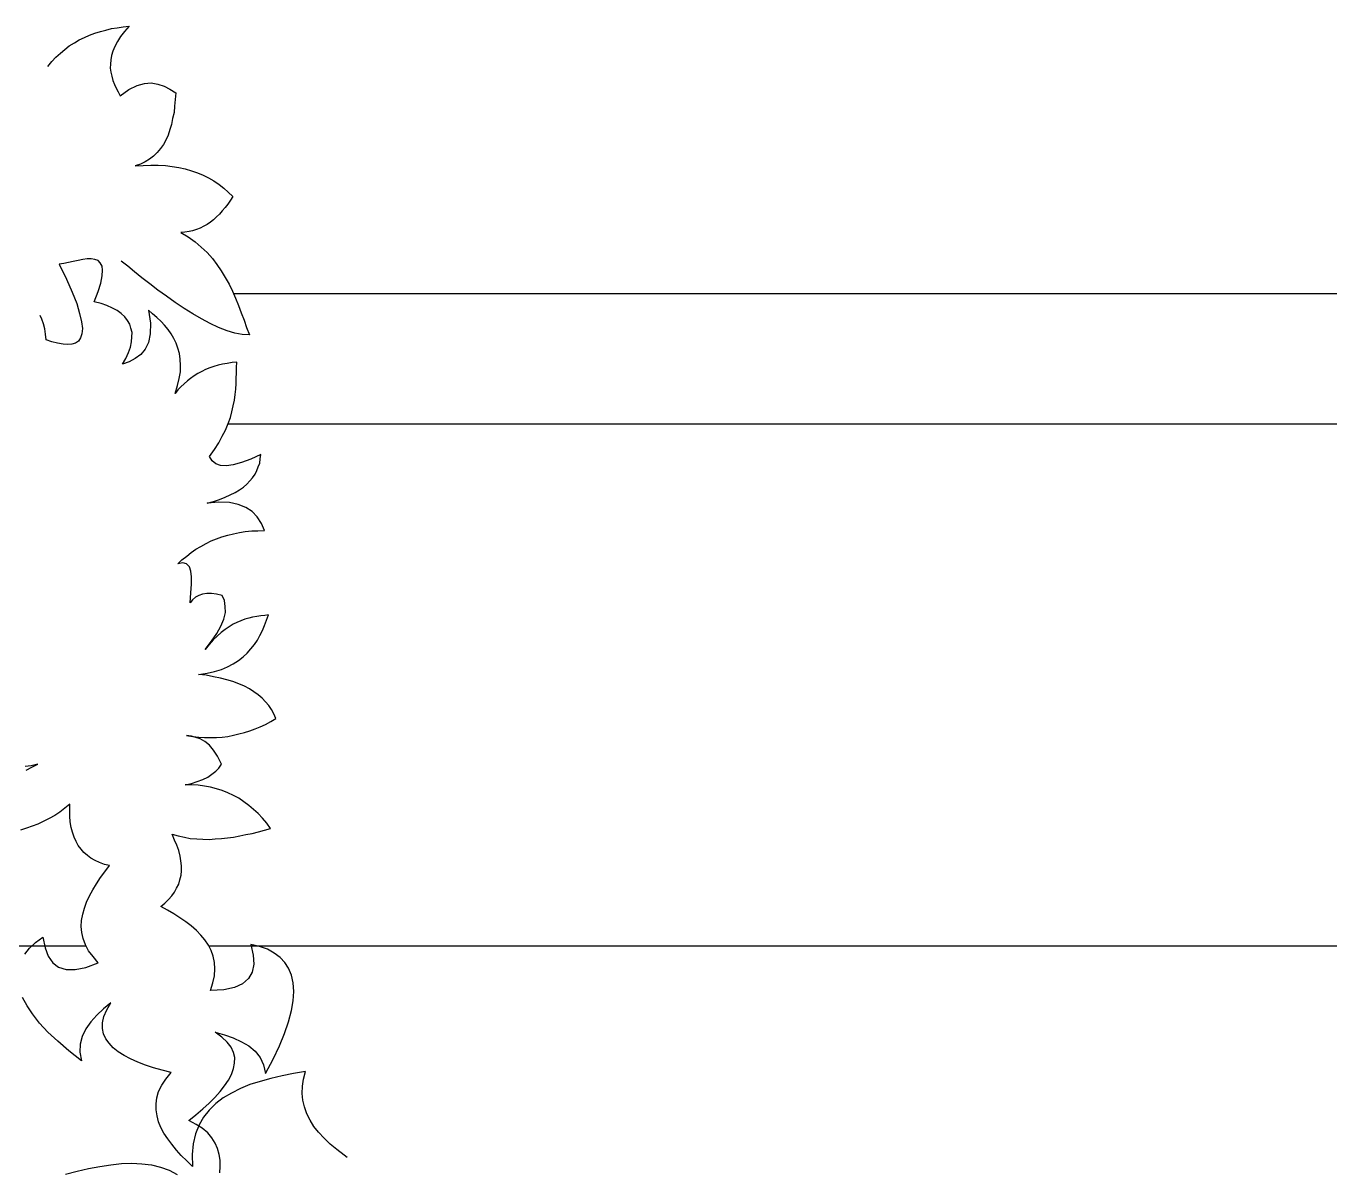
# Model space of a CAD drawing. Extents: x -24232 to 27340, y -23039 to 23489.
# Drawn here: x -10217.3 to -9717.7, y -5183 to -4743.9 of the extents above; entities that cross this region are included whole.
import ezdxf

# ---------------------------------------------------------------- set-up
doc = ezdxf.new("R2010")
doc.units = 0
doc.header["$LTSCALE"] = 10
doc.layers.add('1', color=1, linetype='CONTINUOUS')
doc.layers.add('3', color=3, linetype='CONTINUOUS')

msp = doc.modelspace()

# ---------------------------------------------------------------- linework, layer by layer
at = {"layer": '1'}
for points in [[(-10208.97, -4759.42), (-10208.97, -4759.42), (-10207.42, -4757.49), (-10205.86, -4755.85), (-10204.12, -4754.27), (-10202.43, -4752.87), (-10200.74, -4751.48), (-10198.8, -4750.25), (-10196.91, -4749.21), (-10194.96, -4748.28), (-10193.01, -4747.35), (-10190.93, -4746.66), (-10188.84, -4745.97), (-10186.7, -4745.4), (-10184.55, -4744.83), (-10182.39, -4744.56), (-10180.11, -4744.22), (-10177.83, -4743.88), (-10177.83, -4743.88), (-10179.62, -4745.95), (-10181.16, -4747.88), (-10182.29, -4749.74), (-10183.24, -4751.65), (-10184.07, -4753.49), (-10184.54, -4755.14), (-10184.83, -4756.84), (-10185, -4758.48), (-10185.06, -4760.05), (-10184.81, -4761.61), (-10184.45, -4763.1), (-10184.02, -4764.71), (-10183.47, -4766.26), (-10182.81, -4767.74), (-10182.02, -4769.15), (-10181.24, -4770.57), (-10181.24, -4770.57), (-10177.96, -4768.14), (-10174.77, -4766.68), (-10171.97, -4765.9), (-10169.32, -4765.67), (-10166.89, -4766.17), (-10164.44, -4766.97), (-10162.17, -4768.02), (-10159.99, -4769.44), (-10159.99, -4769.44), (-10160.13, -4771.98), (-10160.38, -4774.58), (-10160.58, -4777), (-10161.15, -4779.32), (-10161.6, -4781.57), (-10162.18, -4783.58), (-10162.88, -4785.66), (-10163.82, -4787.57), (-10164.71, -4789.3), (-10165.86, -4790.85), (-10167.06, -4792.29), (-10168.45, -4793.68), (-10169.97, -4794.83), (-10171.68, -4795.92), (-10173.51, -4796.78), (-10175.47, -4797.41), (-10175.47, -4797.41), (-10172.46, -4797.28), (-10169.45, -4797.16), (-10166.68, -4797.16), (-10163.95, -4797.35), (-10161.29, -4797.72), (-10158.8, -4798.04), (-10156.3, -4798.66), (-10153.92, -4799.34), (-10151.66, -4800.09), (-10149.44, -4801.03), (-10147.35, -4802.02), (-10145.31, -4803.21), (-10143.33, -4804.57), (-10141.57, -4806.07), (-10139.82, -4807.56), (-10138.12, -4809.24), (-10138.12, -4809.24), (-10139.03, -4810.66), (-10140.05, -4812.15), (-10141.02, -4813.46), (-10142.18, -4814.72), (-10143.21, -4815.91), (-10144.31, -4816.98), (-10145.53, -4818.11), (-10146.7, -4819.07), (-10147.93, -4819.9), (-10149.23, -4820.62), (-10150.64, -4821.4), (-10152.07, -4821.89), (-10153.5, -4822.37), (-10154.87, -4822.67), (-10156.43, -4822.91), (-10158.05, -4823.04), (-10158.05, -4823.04), (-10155.15, -4824.67), (-10152.54, -4826.61), (-10150.22, -4828.56), (-10147.96, -4830.7), (-10145.94, -4832.97), (-10144.21, -4835.25), (-10142.54, -4837.71), (-10140.99, -4840.24), (-10139.55, -4842.84), (-10138.24, -4845.5), (-10137.04, -4848.22), (-10135.95, -4851.01), (-10134.87, -4853.8), (-10133.79, -4856.59), (-10132.83, -4859.45), (-10131.75, -4862.24), (-10131.75, -4862.24), (-10134.47, -4862.05), (-10137.32, -4861.62), (-10140.32, -4860.66), (-10143.63, -4859.41), (-10146.76, -4857.92), (-10150.1, -4856.07), (-10153.43, -4854.21), (-10156.78, -4852.06), (-10160.19, -4849.79), (-10163.49, -4847.46), (-10166.78, -4845.12), (-10169.84, -4842.66), (-10172.95, -4840.37), (-10175.76, -4838.08), (-10178.33, -4835.95), (-10180.82, -4833.95)], [(-10143.08, -5183.42), (-10142.88, -5180.95), (-10142.93, -5178.56), (-10143.37, -5176.3), (-10143.94, -5174.07), (-10144.89, -5171.97), (-10146.1, -5169.95), (-10147.69, -5168.06), (-10149.8, -5166.32), (-10152.12, -5164.8), (-10155, -5163.31), (-10155, -5163.31), (-10152.29, -5161.18), (-10149.62, -5158.91), (-10147.2, -5156.73), (-10144.96, -5154.45), (-10142.97, -5152.26), (-10141.27, -5150.03), (-10139.71, -5147.83), (-10138.57, -5145.63), (-10137.86, -5143.42), (-10137.41, -5141.3), (-10137.38, -5139.17), (-10137.87, -5137.2), (-10138.78, -5135.23), (-10140.24, -5133.29), (-10142.26, -5131.39), (-10144.84, -5129.52), (-10144.84, -5129.52), (-10141.27, -5130.51), (-10137.92, -5131.7), (-10134.79, -5133.11), (-10131.99, -5134.76), (-10129.51, -5136.8), (-10127.62, -5139.17), (-10126.29, -5142), (-10125.53, -5145.29), (-10125.53, -5145.29), (-10122.6, -5139.83), (-10120.27, -5134.71), (-10118.25, -5129.96), (-10116.7, -5125.51), (-10115.66, -5121.21), (-10115.02, -5117.47), (-10114.76, -5113.85), (-10114.97, -5110.53), (-10115.61, -5107.62), (-10116.73, -5105), (-10118.15, -5102.77), (-10119.91, -5100.79), (-10122.27, -5099.14), (-10124.86, -5097.69), (-10127.87, -5096.67), (-10131.22, -5095.91), (-10131.22, -5095.91), (-10130.34, -5100.01), (-10130.09, -5103.46), (-10130.68, -5106.48), (-10132.04, -5108.89), (-10134.36, -5110.91), (-10137.45, -5112.32), (-10141.55, -5113.2), (-10146.67, -5113.56), (-10146.67, -5113.56), (-10145.78, -5110.59), (-10145.11, -5107.83), (-10144.94, -5105.23), (-10145.17, -5102.75), (-10145.65, -5100.36), (-10146.34, -5098.18), (-10147.42, -5096.12), (-10148.76, -5094.14), (-10150.36, -5092.24), (-10152.04, -5090.52), (-10154.02, -5088.74), (-10156.08, -5087.14), (-10158.41, -5085.62), (-10160.73, -5084.09), (-10163.14, -5082.74), (-10165.72, -5081.3), (-10165.72, -5081.3), (-10164.13, -5080.09), (-10162.75, -5078.65), (-10161.49, -5077.26), (-10160.41, -5075.79), (-10159.62, -5074.26), (-10158.83, -5072.74), (-10158.39, -5071.04), (-10157.94, -5069.34), (-10157.79, -5067.6), (-10157.8, -5065.76), (-10157.99, -5063.84), (-10158.31, -5061.96), (-10158.83, -5059.87), (-10159.49, -5057.81), (-10160.4, -5055.84), (-10161.39, -5053.61), (-10161.39, -5053.61), (-10159.06, -5054.28), (-10156.64, -5054.78), (-10154.38, -5055.2), (-10151.91, -5055.4), (-10149.61, -5055.52), (-10147.19, -5055.59), (-10144.84, -5055.41), (-10142.49, -5055.23), (-10140.15, -5055.04), (-10137.84, -5054.73), (-10135.45, -5054.25), (-10133.05, -5053.77), (-10130.66, -5053.29), (-10128.31, -5052.69), (-10125.96, -5052.08), (-10123.61, -5051.47), (-10123.61, -5051.47), (-10125.11, -5049.4), (-10126.71, -5047.51), (-10128.43, -5045.65), (-10130.2, -5044.09), (-10131.97, -5042.54), (-10133.83, -5041.15), (-10135.81, -5039.8), (-10137.84, -5038.75), (-10140, -5037.74), (-10142.12, -5036.86), (-10144.33, -5036.15), (-10146.62, -5035.61), (-10149, -5035.24), (-10151.39, -5034.86), (-10153.86, -5034.66), (-10156.41, -5034.63), (-10156.41, -5034.63), (-10153.89, -5034.11), (-10151.71, -5033.41), (-10149.57, -5032.59), (-10147.72, -5031.72), (-10146.09, -5030.63), (-10144.62, -5029.46), (-10143.46, -5028.24), (-10142.37, -5026.76), (-10142.37, -5026.76), (-10143.91, -5023.71), (-10145.5, -5021.39), (-10147.09, -5019.49), (-10148.82, -5018.06), (-10150.55, -5017.06), (-10152.29, -5016.48), (-10153.99, -5016.03), (-10155.78, -5015.76), (-10155.78, -5015.76), (-10153.4, -5016.13), (-10151.06, -5016.37), (-10148.89, -5016.53), (-10146.63, -5016.52), (-10144.37, -5016.5), (-10142.15, -5016.36), (-10139.97, -5016.09), (-10137.84, -5015.69), (-10135.74, -5015.17), (-10133.65, -5014.64), (-10131.59, -5013.99), (-10129.58, -5013.2), (-10127.56, -5012.42), (-10125.59, -5011.51), (-10123.53, -5010.43), (-10121.64, -5009.26), (-10121.64, -5009.26), (-10122.34, -5007.5), (-10123.3, -5005.83), (-10124.35, -5004.32), (-10125.52, -5002.86), (-10126.82, -5001.43), (-10128.34, -5000.22), (-10129.99, -4999.05), (-10131.76, -4997.92), (-10133.67, -4996.83), (-10135.78, -4995.95), (-10138.03, -4995.11), (-10140.37, -4994.44), (-10142.83, -4993.81), (-10145.55, -4993.26), (-10148.27, -4992.71), (-10151.21, -4992.38), (-10151.21, -4992.38), (-10147.96, -4991.91), (-10145.06, -4991.26), (-10142.49, -4990.44), (-10140.13, -4989.41), (-10137.94, -4988.29), (-10135.92, -4987.08), (-10134.11, -4985.65), (-10132.6, -4984.18), (-10131.13, -4982.58), (-10129.83, -4980.89), (-10128.66, -4979.25), (-10127.7, -4977.39), (-10126.74, -4975.52), (-10125.94, -4973.57), (-10125.15, -4971.62), (-10124.4, -4969.54), (-10124.4, -4969.54), (-10125.89, -4969.74), (-10127.39, -4969.93), (-10128.88, -4970.12), (-10130.5, -4970.36), (-10131.91, -4970.81), (-10133.5, -4971.17), (-10135, -4971.79), (-10136.5, -4972.41), (-10137.96, -4973.16), (-10139.5, -4974.08), (-10141.01, -4975.12), (-10142.6, -4976.34), (-10144.15, -4977.68), (-10145.66, -4979.15), (-10147.22, -4980.92), (-10148.74, -4982.82), (-10148.74, -4982.82), (-10146.22, -4979.61), (-10144.18, -4976.7), (-10142.69, -4973.82), (-10141.55, -4971.19), (-10140.96, -4968.6), (-10140.98, -4966.34), (-10141.29, -4964.04), (-10142.2, -4962.06), (-10142.2, -4962.06), (-10144.32, -4961.61), (-10146.24, -4961.37), (-10148.07, -4961.39), (-10149.69, -4961.62), (-10151.11, -4962.07), (-10152.44, -4962.78), (-10153.52, -4963.83), (-10154.43, -4964.97), (-10154.43, -4964.97), (-10154.12, -4961.05), (-10153.9, -4957.73), (-10153.95, -4954.92), (-10154.22, -4952.74), (-10154.75, -4951.07), (-10155.8, -4949.99), (-10157.21, -4949.59), (-10159.21, -4949.95), (-10159.21, -4949.95), (-10157.57, -4948.44), (-10155.77, -4947.01), (-10154.08, -4945.63), (-10152.24, -4944.33), (-10150.3, -4943.29), (-10148.37, -4942.25), (-10146.44, -4941.21), (-10144.3, -4940.39), (-10142.28, -4939.6), (-10140.06, -4939.04), (-10137.84, -4938.47), (-10135.57, -4938.03), (-10133.31, -4937.59), (-10130.83, -4937.37), (-10128.45, -4937.31), (-10125.93, -4937.22), (-10125.93, -4937.22), (-10127.09, -4934.48), (-10128.72, -4932.03), (-10130.65, -4929.95), (-10133.14, -4928.34), (-10136.03, -4927.28), (-10139.38, -4926.51), (-10143.39, -4926.38), (-10147.95, -4926.7), (-10147.95, -4926.7), (-10145.47, -4926.05), (-10143.16, -4925.31), (-10141.02, -4924.49), (-10139.05, -4923.58), (-10137.24, -4922.58), (-10135.57, -4921.62), (-10134.06, -4920.58), (-10132.73, -4919.44), (-10131.56, -4918.22), (-10130.52, -4917.04), (-10129.57, -4915.61), (-10128.87, -4914.25), (-10128.34, -4912.81), (-10127.8, -4911.37), (-10127.61, -4909.75), (-10127.42, -4908.13), (-10127.42, -4908.13), (-10131.24, -4909.92), (-10134.79, -4911.19), (-10137.91, -4912.04), (-10140.48, -4912.44), (-10142.78, -4912.32), (-10144.56, -4911.61), (-10146.03, -4910.53), (-10146.99, -4908.85), (-10146.99, -4908.85), (-10145.17, -4906.15), (-10143.43, -4903.62), (-10142.12, -4901.08), (-10140.89, -4898.71), (-10139.84, -4896.25), (-10139.04, -4893.87), (-10138.46, -4891.71), (-10137.91, -4889.41), (-10137.46, -4887.29), (-10137.17, -4885.07), (-10136.98, -4883.03), (-10136.82, -4880.86), (-10136.75, -4878.86), (-10136.68, -4876.86), (-10136.65, -4874.73), (-10136.58, -4872.72), (-10136.58, -4872.72), (-10138.38, -4872.87), (-10140.26, -4873.19), (-10142.01, -4873.46), (-10143.72, -4873.86), (-10145.39, -4874.4), (-10146.93, -4874.89), (-10148.56, -4875.55), (-10150.01, -4876.3), (-10151.47, -4877.04), (-10152.89, -4877.92), (-10154.27, -4878.92), (-10155.52, -4879.89), (-10156.72, -4880.98), (-10158.06, -4882.11), (-10159.1, -4883.29), (-10160.23, -4884.64), (-10160.23, -4884.64), (-10159.33, -4881.67), (-10158.66, -4878.91), (-10158.2, -4876.36), (-10158.12, -4873.93), (-10158.31, -4871.58), (-10158.57, -4869.41), (-10159.1, -4867.31), (-10159.84, -4865.43), (-10160.71, -4863.58), (-10161.71, -4861.78), (-10162.93, -4860.19), (-10164.31, -4858.51), (-10165.61, -4857.08), (-10167.21, -4855.61), (-10168.81, -4854.14), (-10170.37, -4852.8), (-10170.37, -4852.8), (-10169.63, -4857.8), (-10169.77, -4861.8), (-10170.41, -4865.12), (-10171.72, -4867.66), (-10173.33, -4869.72), (-10175.52, -4871.27), (-10177.8, -4872.56), (-10180.32, -4873.51), (-10180.32, -4873.51), (-10179.06, -4871.27), (-10178.09, -4868.98), (-10177.34, -4866.9), (-10176.97, -4864.94), (-10176.73, -4863.03), (-10176.71, -4861.32), (-10177.11, -4859.61), (-10177.6, -4858.07), (-10178.48, -4856.66), (-10179.48, -4855.28), (-10180.87, -4854.02), (-10182.35, -4852.94), (-10184.21, -4851.98), (-10186.37, -4850.97), (-10188.58, -4850.26), (-10191.21, -4849.54), (-10191.21, -4849.54), (-10189.63, -4845.64), (-10188.69, -4842.37), (-10188.14, -4839.65), (-10187.99, -4837.48), (-10188.22, -4835.86), (-10188.89, -4834.65), (-10189.73, -4833.79), (-10191, -4833.35), (-10192.36, -4833.07), (-10193.9, -4833.14), (-10195.52, -4833.37), (-10197.4, -4833.69), (-10199.24, -4834.13), (-10201.12, -4834.45), (-10202.83, -4834.85), (-10204.58, -4835.13), (-10204.58, -4835.13), (-10201.88, -4840.92), (-10199.6, -4845.85), (-10197.92, -4850.26), (-10196.86, -4854.03), (-10196.13, -4857.19), (-10195.74, -4859.75), (-10195.94, -4861.79), (-10196.43, -4863.37), (-10197.17, -4864.59), (-10198.33, -4865.39), (-10199.74, -4865.84), (-10201.4, -4865.94), (-10203.15, -4865.79), (-10205.23, -4865.46), (-10207.4, -4864.88), (-10209.61, -4864.17), (-10209.61, -4864.17), (-10209.88, -4861.99), (-10210.1, -4859.95), (-10210.59, -4857.98), (-10211.29, -4856.22), (-10211.85, -4854.82)], [(-10217.34, -5029.07), (-10215.17, -5027.88), (-10212.85, -5026.81), (-10212.85, -5026.81), (-10215.36, -5027.36), (-10217.64, -5027.61)], [(-10217.78, -5099.62), (-10216.01, -5097.26), (-10213.67, -5095.1), (-10210.92, -5093.03), (-10210.92, -5093.03), (-10210.06, -5097.14), (-10208.88, -5100.4), (-10207.11, -5102.91), (-10204.89, -5104.57), (-10201.95, -5105.46), (-10198.56, -5105.49), (-10194.45, -5104.63), (-10189.63, -5102.87), (-10189.63, -5102.87), (-10191.65, -5100.52), (-10193.39, -5098.27), (-10194.6, -5095.97), (-10195.4, -5093.61), (-10195.93, -5091.23), (-10196.19, -5088.96), (-10196.04, -5086.63), (-10195.62, -5084.28), (-10194.94, -5081.9), (-10194.1, -5079.64), (-10193.02, -5077.21), (-10191.78, -5074.91), (-10190.28, -5072.57), (-10188.77, -5070.24), (-10187.12, -5068.02), (-10185.35, -5065.65), (-10185.35, -5065.65), (-10187.3, -5065.19), (-10189.15, -5064.45), (-10190.86, -5063.69), (-10192.45, -5062.78), (-10193.79, -5061.71), (-10195.13, -5060.64), (-10196.23, -5059.27), (-10197.33, -5057.9), (-10198.18, -5056.36), (-10198.91, -5054.68), (-10199.52, -5052.85), (-10199.99, -5051.01), (-10200.36, -5048.88), (-10200.6, -5046.74), (-10200.57, -5044.56), (-10200.57, -5042.12), (-10200.57, -5042.12), (-10202.43, -5043.68), (-10204.44, -5045.13), (-10206.33, -5046.42), (-10208.5, -5047.61), (-10210.56, -5048.65), (-10212.75, -5049.71), (-10214.96, -5050.5), (-10217.18, -5051.29), (-10219.4, -5052.08)], [(-10094.29, -5177.47), (-10095.48, -5176.62), (-10098.29, -5174.49), (-10100.83, -5172.34), (-10103.11, -5170.15), (-10105.27, -5167.81), (-10107.01, -5165.56), (-10108.5, -5163.15), (-10109.72, -5160.71), (-10110.68, -5158.11), (-10111.23, -5155.59), (-10111.53, -5152.91), (-10111.43, -5150.19), (-10111.05, -5147.44), (-10110.29, -5144.51), (-10110.29, -5144.51), (-10114.82, -5145.28), (-10119.19, -5146.17), (-10123.55, -5147.2), (-10127.63, -5148.33), (-10131.56, -5149.58), (-10135.19, -5151.07), (-10138.66, -5152.81), (-10141.85, -5154.65), (-10144.58, -5156.85), (-10147.16, -5159.31), (-10149.3, -5161.99), (-10151, -5165.02), (-10152.38, -5168.43), (-10153.32, -5172.2), (-10153.68, -5176.3), (-10153.57, -5180.9), (-10153.57, -5180.9), (-10155.7, -5178.83), (-10157.83, -5176.76), (-10159.69, -5174.67), (-10161.43, -5172.42), (-10163.02, -5170.29), (-10164.48, -5168.15), (-10165.67, -5165.97), (-10166.59, -5163.77), (-10167.12, -5161.52), (-10167.5, -5159.26), (-10167.49, -5156.96), (-10167.2, -5154.62), (-10166.52, -5152.24), (-10165.3, -5149.8), (-10163.8, -5147.46), (-10161.77, -5144.93), (-10161.77, -5144.93), (-10165.12, -5144.08), (-10168.48, -5143.1), (-10171.58, -5142.09), (-10174.55, -5140.93), (-10177.26, -5139.74), (-10179.72, -5138.38), (-10182.04, -5137.01), (-10183.97, -5135.46), (-10185.52, -5133.74), (-10186.8, -5131.98), (-10187.69, -5130.05), (-10188.05, -5128.05), (-10188.02, -5125.88), (-10187.47, -5123.51), (-10186.4, -5120.95), (-10184.81, -5118.2), (-10184.81, -5118.2), (-10187.66, -5120.55), (-10190.24, -5123.01), (-10192.53, -5125.57), (-10194.41, -5128.22), (-10195.85, -5131.09), (-10196.61, -5134.02), (-10196.67, -5137.14), (-10196.03, -5140.46), (-10196.03, -5140.46), (-10200.92, -5136.67), (-10205.14, -5132.93), (-10208.92, -5129.42), (-10212.14, -5125.98), (-10214.84, -5122.48), (-10216.95, -5119.33), (-10218.66, -5116.13)], [(-10202.2, -5183.87), (-10197.75, -5182.74), (-10193.39, -5181.77), (-10188.99, -5180.93), (-10184.81, -5180.31), (-10180.71, -5179.85), (-10176.79, -5179.73), (-10172.91, -5179.91), (-10169.25, -5180.3), (-10165.85, -5181.2), (-10162.5, -5182.39), (-10159.45, -5183.97)]]:
    msp.add_lwpolyline(points, dxfattribs=at)
at = {"layer": '3'}
for p, q in [((-9240.76, -4846.46), (-10137.81, -4846.46)), ((-9235.31, -4896.46), (-10139.93, -4896.46)), ((-10194.34, -5096.46), (-10459.24, -5096.46)), ((-6959.24, -5096.46), (-10147.24, -5096.46))]:
    msp.add_line(p, q, dxfattribs=at)

doc.saveas('drawing.dxf')
